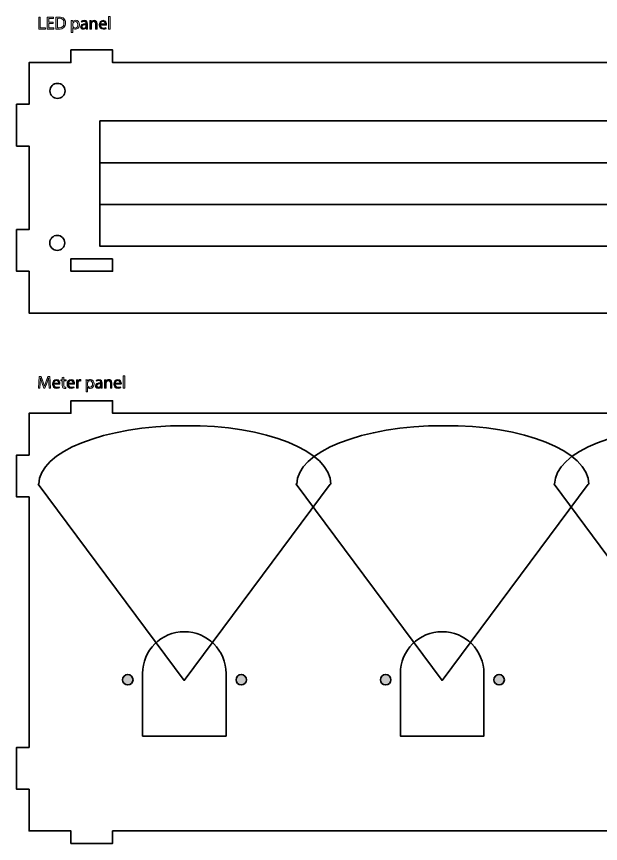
# Model space of a CAD drawing. Header units: inches. Extents: x 8 to 595, y -723 to -313.
# Drawn here: x 8.4 to 148.2, y -511.3 to -313.3 of the extents above; entities that cross this region are included whole.
import ezdxf

# ---------------------------------------------------------------- set-up
doc = ezdxf.new("R2010")
doc.units = ezdxf.units.IN
doc.header["$MEASUREMENT"] = 0
doc.layers.add('Layer 1', color=7, linetype='Continuous')

# ---------------------------------------------------------------- blocks, each defined once
blk = doc.blocks.new('block 3')
at = {"layer": 'Layer 1', "true_color": 0x000000}
h = blk.add_hatch(color=178, dxfattribs=at)
h.dxf.hatch_style = 2
edge = h.paths.add_edge_path()
edge.add_spline(control_points=[(36.29, -472.12), (36.29, -472.81), (35.73, -473.37), (35.04, -473.37), (34.35, -473.37), (33.79, -472.81), (33.79, -472.12), (33.79, -471.43), (34.35, -470.87), (35.04, -470.87), (35.73, -470.87), (36.29, -471.43), (36.29, -472.12)], knot_values=[0, 0, 0, 0, 1, 1, 1, 2, 2, 2, 3, 3, 3, 4, 4, 4, 4], degree=3, periodic=1)
h = blk.add_hatch(color=178, dxfattribs=at)
h.dxf.hatch_style = 2
edge = h.paths.add_edge_path()
edge.add_spline(control_points=[(63.46, -472.12), (63.46, -472.81), (62.9, -473.37), (62.21, -473.37), (61.52, -473.37), (60.96, -472.81), (60.96, -472.12), (60.96, -471.43), (61.52, -470.87), (62.21, -470.87), (62.9, -470.87), (63.46, -471.43), (63.46, -472.12)], knot_values=[0, 0, 0, 0, 1, 1, 1, 2, 2, 2, 3, 3, 3, 4, 4, 4, 4], degree=3, periodic=1)
at = {"layer": 'Layer 1', "color": 179, "lineweight": 35, "true_color": 0x231f20}
for points, knots in [([(48.57, -460.62), (43.04, -460.62), (38.57, -465.1), (38.57, -470.62), (38.57, -470.62), (38.57, -470.62), (38.57, -470.62), (38.57, -470.62), (38.57, -485.62), (38.57, -485.62), (38.57, -485.62), (58.57, -485.62), (58.57, -485.62), (58.57, -485.62), (58.57, -470.62), (58.57, -470.62), (58.57, -465.1), (54.09, -460.62), (48.57, -460.62)], [0, 0, 0, 0, 1, 1, 1, 2, 2, 2, 3, 3, 3, 4, 4, 4, 5, 5, 5, 6, 6, 6, 6]), ([(36.29, -472.12), (36.29, -472.81), (35.73, -473.37), (35.04, -473.37), (34.35, -473.37), (33.79, -472.81), (33.79, -472.12), (33.79, -471.43), (34.35, -470.87), (35.04, -470.87), (35.73, -470.87), (36.29, -471.43), (36.29, -472.12)], [0, 0, 0, 0, 1, 1, 1, 2, 2, 2, 3, 3, 3, 4, 4, 4, 4]), ([(63.46, -472.12), (63.46, -472.81), (62.9, -473.37), (62.21, -473.37), (61.52, -473.37), (60.96, -472.81), (60.96, -472.12), (60.96, -471.43), (61.52, -470.87), (62.21, -470.87), (62.9, -470.87), (63.46, -471.43), (63.46, -472.12)], [0, 0, 0, 0, 1, 1, 1, 2, 2, 2, 3, 3, 3, 4, 4, 4, 4])]:
    blk.add_open_spline(points, degree=3, knots=knots, dxfattribs=at)
blk = doc.blocks.new('block 2')
at = {"layer": 'Layer 1', "color": 230, "lineweight": 35, "true_color": 0xec008b}
blk.add_open_spline([(83.68, -425.29), (83.61, -417.38), (68.01, -411.12), (48.81, -411.29), (48.81, -411.29), (48.87, -411.29), (48.87, -411.29), (29.45, -411.29), (13.74, -417.55), (13.74, -425.29), (13.74, -425.29), (13.62, -425.29), (13.62, -425.29), (13.62, -425.29), (48.56, -472.29), (48.56, -472.29), (48.56, -472.29), (83.49, -425.29), (83.49, -425.29)], degree=3, knots=[0, 0, 0, 0, 1, 1, 1, 2, 2, 2, 3, 3, 3, 4, 4, 4, 5, 5, 5, 6, 6, 6, 6], dxfattribs=at)
at = {"layer": 'Layer 1'}
blk.add_blockref('block 3', (0, 0), dxfattribs=at)
blk = doc.blocks.new('block 5')
at = {"layer": 'Layer 1', "true_color": 0x000000}
h = blk.add_hatch(color=178, dxfattribs=at)
h.dxf.hatch_style = 2
edge = h.paths.add_edge_path()
edge.add_spline(control_points=[(98.03, -472.12), (98.03, -472.81), (97.47, -473.37), (96.78, -473.37), (96.09, -473.37), (95.53, -472.81), (95.53, -472.12), (95.53, -471.43), (96.09, -470.87), (96.78, -470.87), (97.47, -470.87), (98.03, -471.43), (98.03, -472.12)], knot_values=[0, 0, 0, 0, 1, 1, 1, 2, 2, 2, 3, 3, 3, 4, 4, 4, 4], degree=3, periodic=1)
h = blk.add_hatch(color=178, dxfattribs=at)
h.dxf.hatch_style = 2
edge = h.paths.add_edge_path()
edge.add_spline(control_points=[(125.19, -472.12), (125.19, -472.81), (124.63, -473.37), (123.94, -473.37), (123.25, -473.37), (122.69, -472.81), (122.69, -472.12), (122.69, -471.43), (123.25, -470.87), (123.94, -470.87), (124.63, -470.87), (125.19, -471.43), (125.19, -472.12)], knot_values=[0, 0, 0, 0, 1, 1, 1, 2, 2, 2, 3, 3, 3, 4, 4, 4, 4], degree=3, periodic=1)
at = {"layer": 'Layer 1', "color": 179, "lineweight": 35, "true_color": 0x231f20}
for points, knots in [([(110.3, -460.62), (104.78, -460.62), (100.3, -465.1), (100.3, -470.62), (100.3, -470.62), (100.3, -470.62), (100.3, -470.62), (100.3, -470.62), (100.3, -485.62), (100.3, -485.62), (100.3, -485.62), (120.3, -485.62), (120.3, -485.62), (120.3, -485.62), (120.3, -470.62), (120.3, -470.62), (120.3, -465.1), (115.83, -460.62), (110.3, -460.62)], [0, 0, 0, 0, 1, 1, 1, 2, 2, 2, 3, 3, 3, 4, 4, 4, 5, 5, 5, 6, 6, 6, 6]), ([(98.03, -472.12), (98.03, -472.81), (97.47, -473.37), (96.78, -473.37), (96.09, -473.37), (95.53, -472.81), (95.53, -472.12), (95.53, -471.43), (96.09, -470.87), (96.78, -470.87), (97.47, -470.87), (98.03, -471.43), (98.03, -472.12)], [0, 0, 0, 0, 1, 1, 1, 2, 2, 2, 3, 3, 3, 4, 4, 4, 4]), ([(125.19, -472.12), (125.19, -472.81), (124.63, -473.37), (123.94, -473.37), (123.25, -473.37), (122.69, -472.81), (122.69, -472.12), (122.69, -471.43), (123.25, -470.87), (123.94, -470.87), (124.63, -470.87), (125.19, -471.43), (125.19, -472.12)], [0, 0, 0, 0, 1, 1, 1, 2, 2, 2, 3, 3, 3, 4, 4, 4, 4])]:
    blk.add_open_spline(points, degree=3, knots=knots, dxfattribs=at)
blk = doc.blocks.new('block 4')
at = {"layer": 'Layer 1', "color": 230, "lineweight": 35, "true_color": 0xec008b}
blk.add_open_spline([(145.42, -425.29), (145.35, -417.38), (129.75, -411.12), (110.54, -411.29), (110.54, -411.29), (110.6, -411.29), (110.6, -411.29), (91.19, -411.29), (75.48, -417.55), (75.48, -425.29), (75.48, -425.29), (75.35, -425.29), (75.35, -425.29), (75.35, -425.29), (110.29, -472.29), (110.29, -472.29), (110.29, -472.29), (145.23, -425.29), (145.23, -425.29)], degree=3, knots=[0, 0, 0, 0, 1, 1, 1, 2, 2, 2, 3, 3, 3, 4, 4, 4, 5, 5, 5, 6, 6, 6, 6], dxfattribs=at)
at = {"layer": 'Layer 1'}
blk.add_blockref('block 5', (0, 0), dxfattribs=at)
blk = doc.blocks.new('block 7')
at = {"layer": 'Layer 1', "true_color": 0x000000}
h = blk.add_hatch(color=178, dxfattribs=at)
h.dxf.hatch_style = 2
edge = h.paths.add_edge_path()
edge.add_spline(control_points=[(159.76, -472.12), (159.76, -472.81), (159.2, -473.37), (158.51, -473.37), (157.82, -473.37), (157.26, -472.81), (157.26, -472.12), (157.26, -471.43), (157.82, -470.87), (158.51, -470.87), (159.2, -470.87), (159.76, -471.43), (159.76, -472.12)], knot_values=[0, 0, 0, 0, 1, 1, 1, 2, 2, 2, 3, 3, 3, 4, 4, 4, 4], degree=3, periodic=1)
h = blk.add_hatch(color=178, dxfattribs=at)
h.dxf.hatch_style = 2
edge = h.paths.add_edge_path()
edge.add_spline(control_points=[(186.93, -472.12), (186.93, -472.81), (186.37, -473.37), (185.68, -473.37), (184.99, -473.37), (184.43, -472.81), (184.43, -472.12), (184.43, -471.43), (184.99, -470.87), (185.68, -470.87), (186.37, -470.87), (186.93, -471.43), (186.93, -472.12)], knot_values=[0, 0, 0, 0, 1, 1, 1, 2, 2, 2, 3, 3, 3, 4, 4, 4, 4], degree=3, periodic=1)
at = {"layer": 'Layer 1', "color": 179, "lineweight": 35, "true_color": 0x231f20}
for points, knots in [([(172.04, -460.62), (166.52, -460.62), (162.04, -465.1), (162.04, -470.62), (162.04, -470.62), (162.04, -470.62), (162.04, -470.62), (162.04, -470.62), (162.04, -485.62), (162.04, -485.62), (162.04, -485.62), (182.04, -485.62), (182.04, -485.62), (182.04, -485.62), (182.04, -470.62), (182.04, -470.62), (182.04, -465.1), (177.56, -460.62), (172.04, -460.62)], [0, 0, 0, 0, 1, 1, 1, 2, 2, 2, 3, 3, 3, 4, 4, 4, 5, 5, 5, 6, 6, 6, 6]), ([(159.76, -472.12), (159.76, -472.81), (159.2, -473.37), (158.51, -473.37), (157.82, -473.37), (157.26, -472.81), (157.26, -472.12), (157.26, -471.43), (157.82, -470.87), (158.51, -470.87), (159.2, -470.87), (159.76, -471.43), (159.76, -472.12)], [0, 0, 0, 0, 1, 1, 1, 2, 2, 2, 3, 3, 3, 4, 4, 4, 4]), ([(186.93, -472.12), (186.93, -472.81), (186.37, -473.37), (185.68, -473.37), (184.99, -473.37), (184.43, -472.81), (184.43, -472.12), (184.43, -471.43), (184.99, -470.87), (185.68, -470.87), (186.37, -470.87), (186.93, -471.43), (186.93, -472.12)], [0, 0, 0, 0, 1, 1, 1, 2, 2, 2, 3, 3, 3, 4, 4, 4, 4])]:
    blk.add_open_spline(points, degree=3, knots=knots, dxfattribs=at)
blk = doc.blocks.new('block 6')
at = {"layer": 'Layer 1', "color": 230, "lineweight": 35, "true_color": 0xec008b}
blk.add_open_spline([(207.15, -425.29), (207.08, -417.38), (191.49, -411.12), (172.28, -411.29), (172.28, -411.29), (172.34, -411.29), (172.34, -411.29), (152.93, -411.29), (137.22, -417.55), (137.22, -425.29), (137.22, -425.29), (137.09, -425.29), (137.09, -425.29), (137.09, -425.29), (172.03, -472.29), (172.03, -472.29), (172.03, -472.29), (206.97, -425.29), (206.97, -425.29)], degree=3, knots=[0, 0, 0, 0, 1, 1, 1, 2, 2, 2, 3, 3, 3, 4, 4, 4, 5, 5, 5, 6, 6, 6, 6], dxfattribs=at)
at = {"layer": 'Layer 1'}
blk.add_blockref('block 7', (0, 0), dxfattribs=at)
blk = doc.blocks.new('block 8')
at = {"layer": 'Layer 1', "true_color": 0xec008b}
h = blk.add_hatch(color=230, dxfattribs=at)
h.dxf.hatch_style = 2
h.paths.add_polyline_path([(13.73, -313.48), (14.1, -313.48), (14.1, -316.02), (15.32, -316.02), (15.32, -316.33), (13.73, -316.33)])
h = blk.add_hatch(color=230, dxfattribs=at)
h.dxf.hatch_style = 2
h.paths.add_polyline_path([(17.2, -314.99), (16.1, -314.99), (16.1, -316.02), (17.33, -316.02), (17.33, -316.33), (15.73, -316.33), (15.73, -313.48), (17.27, -313.48), (17.27, -313.78), (16.1, -313.78), (16.1, -314.69), (17.2, -314.69)])
h = blk.add_hatch(color=230, dxfattribs=at)
h.dxf.hatch_style = 2
edge = h.paths.add_edge_path()
edge.add_spline(control_points=[(17.81, -313.51), (18.04, -313.48), (18.3, -313.45), (18.59, -313.45), (19.12, -313.45), (19.5, -313.58), (19.75, -313.81), (20, -314.04), (20.15, -314.37), (20.15, -314.83), (20.15, -315.3), (20.01, -315.68), (19.74, -315.94), (19.47, -316.21), (19.03, -316.35), (18.48, -316.35), (18.22, -316.35), (18, -316.34), (17.81, -316.32), (17.81, -316.32), (17.81, -313.51), (17.81, -313.51)], knot_values=[0, 0, 0, 0, 1, 1, 1, 2, 2, 2, 3, 3, 3, 4, 4, 4, 5, 5, 5, 6, 6, 6, 7, 7, 7, 7], degree=3, periodic=1)
edge = h.paths.add_edge_path()
edge.add_spline(control_points=[(18.18, -316.04), (18.27, -316.05), (18.41, -316.06), (18.55, -316.06), (19.34, -316.06), (19.77, -315.62), (19.77, -314.85), (19.77, -314.17), (19.39, -313.75), (18.61, -313.75), (18.42, -313.75), (18.28, -313.76), (18.18, -313.78), (18.18, -313.78), (18.18, -316.04), (18.18, -316.04)], knot_values=[0, 0, 0, 0, 1, 1, 1, 2, 2, 2, 3, 3, 3, 4, 4, 4, 5, 5, 5, 5], degree=3, periodic=1)
h = blk.add_hatch(color=230, dxfattribs=at)
h.dxf.hatch_style = 2
edge = h.paths.add_edge_path()
edge.add_spline(control_points=[(21.51, -314.95), (21.51, -314.69), (21.51, -314.47), (21.5, -314.28), (21.5, -314.28), (21.83, -314.28), (21.83, -314.28), (21.83, -314.28), (21.85, -314.63), (21.85, -314.63), (21.85, -314.63), (21.86, -314.63), (21.86, -314.63), (22.01, -314.38), (22.25, -314.23), (22.59, -314.23), (23.08, -314.23), (23.45, -314.65), (23.45, -315.27), (23.45, -316.01), (23, -316.37), (22.52, -316.37), (22.25, -316.37), (22.01, -316.26), (21.89, -316.05), (21.89, -316.05), (21.88, -316.05), (21.88, -316.05), (21.88, -316.05), (21.88, -317.17), (21.88, -317.17), (21.88, -317.17), (21.51, -317.17), (21.51, -317.17), (21.51, -317.17), (21.51, -314.95), (21.51, -314.95)], knot_values=[0, 0, 0, 0, 1, 1, 1, 2, 2, 2, 3, 3, 3, 4, 4, 4, 5, 5, 5, 6, 6, 6, 7, 7, 7, 8, 8, 8, 9, 9, 9, 10, 10, 10, 11, 11, 11, 12, 12, 12, 12], degree=3, periodic=1)
edge = h.paths.add_edge_path()
edge.add_spline(control_points=[(21.88, -315.49), (21.88, -315.55), (21.89, -315.6), (21.9, -315.65), (21.97, -315.9), (22.19, -316.08), (22.46, -316.08), (22.85, -316.08), (23.08, -315.76), (23.08, -315.29), (23.08, -314.88), (22.86, -314.53), (22.47, -314.53), (22.22, -314.53), (21.98, -314.71), (21.91, -314.99), (21.9, -315.04), (21.88, -315.09), (21.88, -315.14), (21.88, -315.14), (21.88, -315.49), (21.88, -315.49)], knot_values=[0, 0, 0, 0, 1, 1, 1, 2, 2, 2, 3, 3, 3, 4, 4, 4, 5, 5, 5, 6, 6, 6, 7, 7, 7, 7], degree=3, periodic=1)
h = blk.add_hatch(color=230, dxfattribs=at)
h.dxf.hatch_style = 2
edge = h.paths.add_edge_path()
edge.add_spline(control_points=[(25.06, -316.33), (25.06, -316.33), (25.03, -316.07), (25.03, -316.07), (25.03, -316.07), (25.02, -316.07), (25.02, -316.07), (24.9, -316.23), (24.68, -316.37), (24.39, -316.37), (23.97, -316.37), (23.76, -316.08), (23.76, -315.79), (23.76, -315.29), (24.2, -315.02), (24.99, -315.02), (24.99, -315.02), (24.99, -314.98), (24.99, -314.98), (24.99, -314.81), (24.95, -314.51), (24.53, -314.51), (24.34, -314.51), (24.14, -314.57), (24, -314.66), (24, -314.66), (23.91, -314.42), (23.91, -314.42), (24.08, -314.31), (24.33, -314.23), (24.58, -314.23), (25.21, -314.23), (25.36, -314.66), (25.36, -315.07), (25.36, -315.07), (25.36, -315.84), (25.36, -315.84), (25.36, -316.01), (25.37, -316.19), (25.4, -316.33), (25.4, -316.33), (25.06, -316.33), (25.06, -316.33)], knot_values=[0, 0, 0, 0, 1, 1, 1, 2, 2, 2, 3, 3, 3, 4, 4, 4, 5, 5, 5, 6, 6, 6, 7, 7, 7, 8, 8, 8, 9, 9, 9, 10, 10, 10, 11, 11, 11, 12, 12, 12, 13, 13, 13, 14, 14, 14, 14], degree=3, periodic=1)
edge = h.paths.add_edge_path()
edge.add_spline(control_points=[(25, -315.28), (24.6, -315.27), (24.13, -315.35), (24.13, -315.74), (24.13, -315.98), (24.3, -316.1), (24.49, -316.1), (24.75, -316.1), (24.92, -315.93), (24.98, -315.76), (24.99, -315.72), (25, -315.68), (25, -315.64), (25, -315.64), (25, -315.28), (25, -315.28)], knot_values=[0, 0, 0, 0, 1, 1, 1, 2, 2, 2, 3, 3, 3, 4, 4, 4, 5, 5, 5, 5], degree=3, periodic=1)
h = blk.add_hatch(color=230, dxfattribs=at)
h.dxf.hatch_style = 2
edge = h.paths.add_edge_path()
edge.add_spline(control_points=[(25.96, -314.83), (25.96, -314.62), (25.96, -314.45), (25.95, -314.28), (25.95, -314.28), (26.28, -314.28), (26.28, -314.28), (26.28, -314.28), (26.3, -314.62), (26.3, -314.62), (26.3, -314.62), (26.31, -314.62), (26.31, -314.62), (26.41, -314.42), (26.65, -314.23), (26.98, -314.23), (27.27, -314.23), (27.71, -314.4), (27.71, -315.1), (27.71, -315.1), (27.71, -316.33), (27.71, -316.33), (27.71, -316.33), (27.33, -316.33), (27.33, -316.33), (27.33, -316.33), (27.33, -315.15), (27.33, -315.15), (27.33, -314.82), (27.21, -314.54), (26.86, -314.54), (26.62, -314.54), (26.43, -314.72), (26.36, -314.92), (26.34, -314.97), (26.34, -315.03), (26.34, -315.1), (26.34, -315.1), (26.34, -316.33), (26.34, -316.33), (26.34, -316.33), (25.96, -316.33), (25.96, -316.33), (25.96, -316.33), (25.96, -314.83), (25.96, -314.83)], knot_values=[0, 0, 0, 0, 1, 1, 1, 2, 2, 2, 3, 3, 3, 4, 4, 4, 5, 5, 5, 6, 6, 6, 7, 7, 7, 8, 8, 8, 9, 9, 9, 10, 10, 10, 11, 11, 11, 12, 12, 12, 13, 13, 13, 14, 14, 14, 15, 15, 15, 15], degree=3, periodic=1)
h = blk.add_hatch(color=230, dxfattribs=at)
h.dxf.hatch_style = 2
edge = h.paths.add_edge_path()
edge.add_spline(control_points=[(28.52, -315.37), (28.53, -315.88), (28.85, -316.08), (29.22, -316.08), (29.49, -316.08), (29.65, -316.04), (29.79, -315.98), (29.79, -315.98), (29.85, -316.24), (29.85, -316.24), (29.72, -316.3), (29.5, -316.37), (29.17, -316.37), (28.54, -316.37), (28.17, -315.96), (28.17, -315.34), (28.17, -314.72), (28.53, -314.23), (29.13, -314.23), (29.79, -314.23), (29.97, -314.82), (29.97, -315.2), (29.97, -315.27), (29.96, -315.33), (29.96, -315.37), (29.96, -315.37), (28.52, -315.37), (28.52, -315.37)], knot_values=[0, 0, 0, 0, 1, 1, 1, 2, 2, 2, 3, 3, 3, 4, 4, 4, 5, 5, 5, 6, 6, 6, 7, 7, 7, 8, 8, 8, 9, 9, 9, 9], degree=3, periodic=1)
edge = h.paths.add_edge_path()
edge.add_spline(control_points=[(29.61, -315.1), (29.62, -314.87), (29.51, -314.5), (29.1, -314.5), (28.72, -314.5), (28.55, -314.85), (28.52, -315.1), (28.52, -315.1), (29.61, -315.1), (29.61, -315.1)], knot_values=[0, 0, 0, 0, 1, 1, 1, 2, 2, 2, 3, 3, 3, 3], degree=3, periodic=1)
h = blk.add_hatch(color=230, dxfattribs=at)
h.dxf.hatch_style = 2
h.paths.add_polyline_path([(30.43, -313.32), (30.81, -313.32), (30.81, -316.33), (30.43, -316.33)])
at = {"layer": 'Layer 1', "lineweight": 0}
for points in [[(13.73, -313.48), (14.1, -313.48), (14.1, -316.02), (15.32, -316.02), (15.32, -316.33), (13.73, -316.33), (13.73, -313.48)], [(17.2, -314.99), (16.1, -314.99), (16.1, -316.02), (17.33, -316.02), (17.33, -316.33), (15.73, -316.33), (15.73, -313.48), (17.27, -313.48), (17.27, -313.78), (16.1, -313.78), (16.1, -314.69), (17.2, -314.69), (17.2, -314.99)], [(30.43, -313.32), (30.81, -313.32), (30.81, -316.33), (30.43, -316.33), (30.43, -313.32)]]:
    blk.add_lwpolyline(points, dxfattribs=at)
for points, knots in [([(17.81, -313.51), (18.04, -313.48), (18.3, -313.45), (18.59, -313.45), (19.12, -313.45), (19.5, -313.58), (19.75, -313.81), (20, -314.04), (20.15, -314.37), (20.15, -314.83), (20.15, -315.3), (20.01, -315.68), (19.74, -315.94), (19.47, -316.21), (19.03, -316.35), (18.48, -316.35), (18.22, -316.35), (18, -316.34), (17.81, -316.32), (17.81, -316.32), (17.81, -313.51), (17.81, -313.51)], [0, 0, 0, 0, 1, 1, 1, 2, 2, 2, 3, 3, 3, 4, 4, 4, 5, 5, 5, 6, 6, 6, 7, 7, 7, 7]), ([(18.18, -316.04), (18.27, -316.05), (18.41, -316.06), (18.55, -316.06), (19.34, -316.06), (19.77, -315.62), (19.77, -314.85), (19.77, -314.17), (19.39, -313.75), (18.61, -313.75), (18.42, -313.75), (18.28, -313.76), (18.18, -313.78), (18.18, -313.78), (18.18, -316.04), (18.18, -316.04)], [0, 0, 0, 0, 1, 1, 1, 2, 2, 2, 3, 3, 3, 4, 4, 4, 5, 5, 5, 5]), ([(21.51, -314.95), (21.51, -314.69), (21.51, -314.47), (21.5, -314.28), (21.5, -314.28), (21.83, -314.28), (21.83, -314.28), (21.83, -314.28), (21.85, -314.63), (21.85, -314.63), (21.85, -314.63), (21.86, -314.63), (21.86, -314.63), (22.01, -314.38), (22.25, -314.23), (22.59, -314.23), (23.08, -314.23), (23.45, -314.65), (23.45, -315.27), (23.45, -316.01), (23, -316.37), (22.52, -316.37), (22.25, -316.37), (22.01, -316.26), (21.89, -316.05), (21.89, -316.05), (21.88, -316.05), (21.88, -316.05), (21.88, -316.05), (21.88, -317.17), (21.88, -317.17), (21.88, -317.17), (21.51, -317.17), (21.51, -317.17), (21.51, -317.17), (21.51, -314.95), (21.51, -314.95)], [0, 0, 0, 0, 1, 1, 1, 2, 2, 2, 3, 3, 3, 4, 4, 4, 5, 5, 5, 6, 6, 6, 7, 7, 7, 8, 8, 8, 9, 9, 9, 10, 10, 10, 11, 11, 11, 12, 12, 12, 12]), ([(21.88, -315.49), (21.88, -315.55), (21.89, -315.6), (21.9, -315.65), (21.97, -315.9), (22.19, -316.08), (22.46, -316.08), (22.85, -316.08), (23.08, -315.76), (23.08, -315.29), (23.08, -314.88), (22.86, -314.53), (22.47, -314.53), (22.22, -314.53), (21.98, -314.71), (21.91, -314.99), (21.9, -315.04), (21.88, -315.09), (21.88, -315.14), (21.88, -315.14), (21.88, -315.49), (21.88, -315.49)], [0, 0, 0, 0, 1, 1, 1, 2, 2, 2, 3, 3, 3, 4, 4, 4, 5, 5, 5, 6, 6, 6, 7, 7, 7, 7]), ([(25.06, -316.33), (25.06, -316.33), (25.03, -316.07), (25.03, -316.07), (25.03, -316.07), (25.02, -316.07), (25.02, -316.07), (24.9, -316.23), (24.68, -316.37), (24.39, -316.37), (23.97, -316.37), (23.76, -316.08), (23.76, -315.79), (23.76, -315.29), (24.2, -315.02), (24.99, -315.02), (24.99, -315.02), (24.99, -314.98), (24.99, -314.98), (24.99, -314.81), (24.95, -314.51), (24.53, -314.51), (24.34, -314.51), (24.14, -314.57), (24, -314.66), (24, -314.66), (23.91, -314.42), (23.91, -314.42), (24.08, -314.31), (24.33, -314.23), (24.58, -314.23), (25.21, -314.23), (25.36, -314.66), (25.36, -315.07), (25.36, -315.07), (25.36, -315.84), (25.36, -315.84), (25.36, -316.01), (25.37, -316.19), (25.4, -316.33), (25.4, -316.33), (25.06, -316.33), (25.06, -316.33)], [0, 0, 0, 0, 1, 1, 1, 2, 2, 2, 3, 3, 3, 4, 4, 4, 5, 5, 5, 6, 6, 6, 7, 7, 7, 8, 8, 8, 9, 9, 9, 10, 10, 10, 11, 11, 11, 12, 12, 12, 13, 13, 13, 14, 14, 14, 14]), ([(25.96, -314.83), (25.96, -314.62), (25.96, -314.45), (25.95, -314.28), (25.95, -314.28), (26.28, -314.28), (26.28, -314.28), (26.28, -314.28), (26.3, -314.62), (26.3, -314.62), (26.3, -314.62), (26.31, -314.62), (26.31, -314.62), (26.41, -314.42), (26.65, -314.23), (26.98, -314.23), (27.27, -314.23), (27.71, -314.4), (27.71, -315.1), (27.71, -315.1), (27.71, -316.33), (27.71, -316.33), (27.71, -316.33), (27.33, -316.33), (27.33, -316.33), (27.33, -316.33), (27.33, -315.15), (27.33, -315.15), (27.33, -314.82), (27.21, -314.54), (26.86, -314.54), (26.62, -314.54), (26.43, -314.72), (26.36, -314.92), (26.34, -314.97), (26.34, -315.03), (26.34, -315.1), (26.34, -315.1), (26.34, -316.33), (26.34, -316.33), (26.34, -316.33), (25.96, -316.33), (25.96, -316.33), (25.96, -316.33), (25.96, -314.83), (25.96, -314.83)], [0, 0, 0, 0, 1, 1, 1, 2, 2, 2, 3, 3, 3, 4, 4, 4, 5, 5, 5, 6, 6, 6, 7, 7, 7, 8, 8, 8, 9, 9, 9, 10, 10, 10, 11, 11, 11, 12, 12, 12, 13, 13, 13, 14, 14, 14, 15, 15, 15, 15]), ([(28.52, -315.37), (28.53, -315.88), (28.85, -316.08), (29.22, -316.08), (29.49, -316.08), (29.65, -316.04), (29.79, -315.98), (29.79, -315.98), (29.85, -316.24), (29.85, -316.24), (29.72, -316.3), (29.5, -316.37), (29.17, -316.37), (28.54, -316.37), (28.17, -315.96), (28.17, -315.34), (28.17, -314.72), (28.53, -314.23), (29.13, -314.23), (29.79, -314.23), (29.97, -314.82), (29.97, -315.2), (29.97, -315.27), (29.96, -315.33), (29.96, -315.37), (29.96, -315.37), (28.52, -315.37), (28.52, -315.37)], [0, 0, 0, 0, 1, 1, 1, 2, 2, 2, 3, 3, 3, 4, 4, 4, 5, 5, 5, 6, 6, 6, 7, 7, 7, 8, 8, 8, 9, 9, 9, 9]), ([(29.61, -315.1), (29.62, -314.87), (29.51, -314.5), (29.1, -314.5), (28.72, -314.5), (28.55, -314.85), (28.52, -315.1), (28.52, -315.1), (29.61, -315.1), (29.61, -315.1)], [0, 0, 0, 0, 1, 1, 1, 2, 2, 2, 3, 3, 3, 3]), ([(25, -315.28), (24.6, -315.27), (24.13, -315.35), (24.13, -315.74), (24.13, -315.98), (24.3, -316.1), (24.49, -316.1), (24.75, -316.1), (24.92, -315.93), (24.98, -315.76), (24.99, -315.72), (25, -315.68), (25, -315.64), (25, -315.64), (25, -315.28), (25, -315.28)], [0, 0, 0, 0, 1, 1, 1, 2, 2, 2, 3, 3, 3, 4, 4, 4, 5, 5, 5, 5])]:
    blk.add_open_spline(points, degree=3, knots=knots, dxfattribs=at)
blk = doc.blocks.new('block 9')
at = {"layer": 'Layer 1', "true_color": 0xec008b}
h = blk.add_hatch(color=230, dxfattribs=at)
h.dxf.hatch_style = 2
edge = h.paths.add_edge_path()
edge.add_spline(control_points=[(16.13, -401.08), (16.11, -400.68), (16.09, -400.2), (16.09, -399.84), (16.09, -399.84), (16.08, -399.84), (16.08, -399.84), (15.98, -400.18), (15.86, -400.53), (15.72, -400.93), (15.72, -400.93), (15.21, -402.31), (15.21, -402.31), (15.21, -402.31), (14.94, -402.31), (14.94, -402.31), (14.94, -402.31), (14.47, -400.95), (14.47, -400.95), (14.34, -400.55), (14.22, -400.18), (14.14, -399.84), (14.14, -399.84), (14.14, -399.84), (14.14, -399.84), (14.13, -400.2), (14.11, -400.68), (14.08, -401.1), (14.08, -401.1), (14, -402.33), (14, -402.33), (14, -402.33), (13.65, -402.33), (13.65, -402.33), (13.65, -402.33), (13.85, -399.48), (13.85, -399.48), (13.85, -399.48), (14.32, -399.48), (14.32, -399.48), (14.32, -399.48), (14.81, -400.86), (14.81, -400.86), (14.93, -401.21), (15.02, -401.52), (15.1, -401.82), (15.1, -401.82), (15.11, -401.82), (15.11, -401.82), (15.18, -401.53), (15.28, -401.22), (15.41, -400.86), (15.41, -400.86), (15.92, -399.48), (15.92, -399.48), (15.92, -399.48), (16.39, -399.48), (16.39, -399.48), (16.39, -399.48), (16.56, -402.33), (16.56, -402.33), (16.56, -402.33), (16.21, -402.33), (16.21, -402.33), (16.21, -402.33), (16.13, -401.08), (16.13, -401.08)], knot_values=[0, 0, 0, 0, 1, 1, 1, 2, 2, 2, 3, 3, 3, 4, 4, 4, 5, 5, 5, 6, 6, 6, 7, 7, 7, 8, 8, 8, 9, 9, 9, 10, 10, 10, 11, 11, 11, 12, 12, 12, 13, 13, 13, 14, 14, 14, 15, 15, 15, 16, 16, 16, 17, 17, 17, 18, 18, 18, 19, 19, 19, 20, 20, 20, 21, 21, 21, 22, 22, 22, 22], degree=3, periodic=1)
h = blk.add_hatch(color=230, dxfattribs=at)
h.dxf.hatch_style = 2
edge = h.paths.add_edge_path()
edge.add_spline(control_points=[(19.72, -399.69), (19.72, -399.69), (19.72, -400.28), (19.72, -400.28), (19.72, -400.28), (20.25, -400.28), (20.25, -400.28), (20.25, -400.28), (20.25, -400.56), (20.25, -400.56), (20.25, -400.56), (19.72, -400.56), (19.72, -400.56), (19.72, -400.56), (19.72, -401.67), (19.72, -401.67), (19.72, -401.92), (19.79, -402.07), (19.99, -402.07), (20.09, -402.07), (20.16, -402.05), (20.21, -402.04), (20.21, -402.04), (20.23, -402.32), (20.23, -402.32), (20.16, -402.35), (20.04, -402.37), (19.9, -402.37), (19.72, -402.37), (19.58, -402.31), (19.5, -402.21), (19.39, -402.1), (19.35, -401.92), (19.35, -401.68), (19.35, -401.68), (19.35, -400.56), (19.35, -400.56), (19.35, -400.56), (19.03, -400.56), (19.03, -400.56), (19.03, -400.56), (19.03, -400.28), (19.03, -400.28), (19.03, -400.28), (19.35, -400.28), (19.35, -400.28), (19.35, -400.28), (19.35, -399.79), (19.35, -399.79), (19.35, -399.79), (19.72, -399.69), (19.72, -399.69)], knot_values=[0, 0, 0, 0, 1, 1, 1, 2, 2, 2, 3, 3, 3, 4, 4, 4, 5, 5, 5, 6, 6, 6, 7, 7, 7, 8, 8, 8, 9, 9, 9, 10, 10, 10, 11, 11, 11, 12, 12, 12, 13, 13, 13, 14, 14, 14, 15, 15, 15, 16, 16, 16, 17, 17, 17, 17], degree=3, periodic=1)
h = blk.add_hatch(color=230, dxfattribs=at)
h.dxf.hatch_style = 2
h.paths.add_polyline_path([(33.96, -399.32), (34.34, -399.32), (34.34, -402.33), (33.96, -402.33)])
h = blk.add_hatch(color=230, dxfattribs=at)
h.dxf.hatch_style = 2
edge = h.paths.add_edge_path()
edge.add_spline(control_points=[(17.35, -401.37), (17.36, -401.88), (17.68, -402.08), (18.06, -402.08), (18.32, -402.08), (18.48, -402.04), (18.62, -401.98), (18.62, -401.98), (18.69, -402.24), (18.69, -402.24), (18.55, -402.3), (18.33, -402.37), (18, -402.37), (17.37, -402.37), (17, -401.96), (17, -401.34), (17, -400.72), (17.36, -400.23), (17.96, -400.23), (18.63, -400.23), (18.8, -400.82), (18.8, -401.2), (18.8, -401.27), (18.8, -401.33), (18.79, -401.37), (18.79, -401.37), (17.35, -401.37), (17.35, -401.37)], knot_values=[0, 0, 0, 0, 1, 1, 1, 2, 2, 2, 3, 3, 3, 4, 4, 4, 5, 5, 5, 6, 6, 6, 7, 7, 7, 8, 8, 8, 9, 9, 9, 9], degree=3, periodic=1)
edge = h.paths.add_edge_path()
edge.add_spline(control_points=[(18.45, -401.1), (18.45, -400.87), (18.35, -400.5), (17.93, -400.5), (17.55, -400.5), (17.39, -400.85), (17.36, -401.1), (17.36, -401.1), (18.45, -401.1), (18.45, -401.1)], knot_values=[0, 0, 0, 0, 1, 1, 1, 2, 2, 2, 3, 3, 3, 3], degree=3, periodic=1)
h = blk.add_hatch(color=230, dxfattribs=at)
h.dxf.hatch_style = 2
edge = h.paths.add_edge_path()
edge.add_spline(control_points=[(20.85, -401.37), (20.86, -401.88), (21.18, -402.08), (21.55, -402.08), (21.82, -402.08), (21.98, -402.04), (22.12, -401.98), (22.12, -401.98), (22.18, -402.24), (22.18, -402.24), (22.05, -402.3), (21.83, -402.37), (21.5, -402.37), (20.87, -402.37), (20.49, -401.96), (20.49, -401.34), (20.49, -400.72), (20.86, -400.23), (21.46, -400.23), (22.12, -400.23), (22.3, -400.82), (22.3, -401.2), (22.3, -401.27), (22.29, -401.33), (22.29, -401.37), (22.29, -401.37), (20.85, -401.37), (20.85, -401.37)], knot_values=[0, 0, 0, 0, 1, 1, 1, 2, 2, 2, 3, 3, 3, 4, 4, 4, 5, 5, 5, 6, 6, 6, 7, 7, 7, 8, 8, 8, 9, 9, 9, 9], degree=3, periodic=1)
edge = h.paths.add_edge_path()
edge.add_spline(control_points=[(21.94, -401.1), (21.95, -400.87), (21.84, -400.5), (21.43, -400.5), (21.05, -400.5), (20.88, -400.85), (20.85, -401.1), (20.85, -401.1), (21.94, -401.1), (21.94, -401.1)], knot_values=[0, 0, 0, 0, 1, 1, 1, 2, 2, 2, 3, 3, 3, 3], degree=3, periodic=1)
h = blk.add_hatch(color=230, dxfattribs=at)
h.dxf.hatch_style = 2
edge = h.paths.add_edge_path()
edge.add_spline(control_points=[(22.76, -400.92), (22.76, -400.68), (22.76, -400.47), (22.75, -400.28), (22.75, -400.28), (23.07, -400.28), (23.07, -400.28), (23.07, -400.28), (23.09, -400.68), (23.09, -400.68), (23.09, -400.68), (23.1, -400.68), (23.1, -400.68), (23.2, -400.41), (23.42, -400.23), (23.67, -400.23), (23.71, -400.23), (23.74, -400.24), (23.77, -400.25), (23.77, -400.25), (23.77, -400.6), (23.77, -400.6), (23.74, -400.59), (23.7, -400.58), (23.65, -400.58), (23.39, -400.58), (23.2, -400.78), (23.15, -401.06), (23.14, -401.11), (23.13, -401.17), (23.13, -401.24), (23.13, -401.24), (23.13, -402.33), (23.13, -402.33), (23.13, -402.33), (22.76, -402.33), (22.76, -402.33), (22.76, -402.33), (22.76, -400.92), (22.76, -400.92)], knot_values=[0, 0, 0, 0, 1, 1, 1, 2, 2, 2, 3, 3, 3, 4, 4, 4, 5, 5, 5, 6, 6, 6, 7, 7, 7, 8, 8, 8, 9, 9, 9, 10, 10, 10, 11, 11, 11, 12, 12, 12, 13, 13, 13, 13], degree=3, periodic=1)
h = blk.add_hatch(color=230, dxfattribs=at)
h.dxf.hatch_style = 2
edge = h.paths.add_edge_path()
edge.add_spline(control_points=[(25.05, -400.95), (25.05, -400.69), (25.04, -400.47), (25.03, -400.28), (25.03, -400.28), (25.36, -400.28), (25.36, -400.28), (25.36, -400.28), (25.38, -400.63), (25.38, -400.63), (25.38, -400.63), (25.39, -400.63), (25.39, -400.63), (25.54, -400.38), (25.78, -400.23), (26.12, -400.23), (26.61, -400.23), (26.98, -400.65), (26.98, -401.27), (26.98, -402.01), (26.53, -402.37), (26.05, -402.37), (25.78, -402.37), (25.54, -402.26), (25.42, -402.05), (25.42, -402.05), (25.41, -402.05), (25.41, -402.05), (25.41, -402.05), (25.41, -403.17), (25.41, -403.17), (25.41, -403.17), (25.05, -403.17), (25.05, -403.17), (25.05, -403.17), (25.05, -400.95), (25.05, -400.95)], knot_values=[0, 0, 0, 0, 1, 1, 1, 2, 2, 2, 3, 3, 3, 4, 4, 4, 5, 5, 5, 6, 6, 6, 7, 7, 7, 8, 8, 8, 9, 9, 9, 10, 10, 10, 11, 11, 11, 12, 12, 12, 12], degree=3, periodic=1)
edge = h.paths.add_edge_path()
edge.add_spline(control_points=[(25.41, -401.49), (25.41, -401.55), (25.42, -401.6), (25.43, -401.65), (25.5, -401.9), (25.72, -402.08), (25.99, -402.08), (26.38, -402.08), (26.61, -401.76), (26.61, -401.29), (26.61, -400.88), (26.4, -400.53), (26, -400.53), (25.75, -400.53), (25.51, -400.71), (25.44, -400.99), (25.43, -401.04), (25.41, -401.09), (25.41, -401.14), (25.41, -401.14), (25.41, -401.49), (25.41, -401.49)], knot_values=[0, 0, 0, 0, 1, 1, 1, 2, 2, 2, 3, 3, 3, 4, 4, 4, 5, 5, 5, 6, 6, 6, 7, 7, 7, 7], degree=3, periodic=1)
h = blk.add_hatch(color=230, dxfattribs=at)
h.dxf.hatch_style = 2
edge = h.paths.add_edge_path()
edge.add_spline(control_points=[(28.59, -402.33), (28.59, -402.33), (28.56, -402.07), (28.56, -402.07), (28.56, -402.07), (28.55, -402.07), (28.55, -402.07), (28.43, -402.23), (28.21, -402.37), (27.92, -402.37), (27.5, -402.37), (27.29, -402.08), (27.29, -401.79), (27.29, -401.29), (27.73, -401.02), (28.52, -401.02), (28.52, -401.02), (28.52, -400.98), (28.52, -400.98), (28.52, -400.81), (28.48, -400.51), (28.06, -400.51), (27.87, -400.51), (27.67, -400.57), (27.53, -400.66), (27.53, -400.66), (27.44, -400.42), (27.44, -400.42), (27.61, -400.31), (27.86, -400.23), (28.11, -400.23), (28.74, -400.23), (28.89, -400.66), (28.89, -401.07), (28.89, -401.07), (28.89, -401.84), (28.89, -401.84), (28.89, -402.01), (28.9, -402.19), (28.93, -402.33), (28.93, -402.33), (28.59, -402.33), (28.59, -402.33)], knot_values=[0, 0, 0, 0, 1, 1, 1, 2, 2, 2, 3, 3, 3, 4, 4, 4, 5, 5, 5, 6, 6, 6, 7, 7, 7, 8, 8, 8, 9, 9, 9, 10, 10, 10, 11, 11, 11, 12, 12, 12, 13, 13, 13, 14, 14, 14, 14], degree=3, periodic=1)
edge = h.paths.add_edge_path()
edge.add_spline(control_points=[(28.53, -401.28), (28.13, -401.27), (27.67, -401.35), (27.67, -401.74), (27.67, -401.98), (27.83, -402.1), (28.02, -402.1), (28.28, -402.1), (28.45, -401.93), (28.51, -401.76), (28.52, -401.72), (28.53, -401.68), (28.53, -401.64), (28.53, -401.64), (28.53, -401.28), (28.53, -401.28)], knot_values=[0, 0, 0, 0, 1, 1, 1, 2, 2, 2, 3, 3, 3, 4, 4, 4, 5, 5, 5, 5], degree=3, periodic=1)
h = blk.add_hatch(color=230, dxfattribs=at)
h.dxf.hatch_style = 2
edge = h.paths.add_edge_path()
edge.add_spline(control_points=[(29.49, -400.83), (29.49, -400.62), (29.49, -400.45), (29.48, -400.28), (29.48, -400.28), (29.81, -400.28), (29.81, -400.28), (29.81, -400.28), (29.83, -400.62), (29.83, -400.62), (29.83, -400.62), (29.84, -400.62), (29.84, -400.62), (29.94, -400.42), (30.18, -400.23), (30.51, -400.23), (30.8, -400.23), (31.24, -400.4), (31.24, -401.1), (31.24, -401.1), (31.24, -402.33), (31.24, -402.33), (31.24, -402.33), (30.87, -402.33), (30.87, -402.33), (30.87, -402.33), (30.87, -401.15), (30.87, -401.15), (30.87, -400.82), (30.74, -400.54), (30.39, -400.54), (30.15, -400.54), (29.96, -400.72), (29.89, -400.92), (29.88, -400.97), (29.87, -401.03), (29.87, -401.1), (29.87, -401.1), (29.87, -402.33), (29.87, -402.33), (29.87, -402.33), (29.49, -402.33), (29.49, -402.33), (29.49, -402.33), (29.49, -400.83), (29.49, -400.83)], knot_values=[0, 0, 0, 0, 1, 1, 1, 2, 2, 2, 3, 3, 3, 4, 4, 4, 5, 5, 5, 6, 6, 6, 7, 7, 7, 8, 8, 8, 9, 9, 9, 10, 10, 10, 11, 11, 11, 12, 12, 12, 13, 13, 13, 14, 14, 14, 15, 15, 15, 15], degree=3, periodic=1)
h = blk.add_hatch(color=230, dxfattribs=at)
h.dxf.hatch_style = 2
edge = h.paths.add_edge_path()
edge.add_spline(control_points=[(32.05, -401.37), (32.06, -401.88), (32.38, -402.08), (32.75, -402.08), (33.02, -402.08), (33.18, -402.04), (33.32, -401.98), (33.32, -401.98), (33.38, -402.24), (33.38, -402.24), (33.25, -402.3), (33.03, -402.37), (32.7, -402.37), (32.07, -402.37), (31.7, -401.96), (31.7, -401.34), (31.7, -400.72), (32.06, -400.23), (32.66, -400.23), (33.32, -400.23), (33.5, -400.82), (33.5, -401.2), (33.5, -401.27), (33.49, -401.33), (33.49, -401.37), (33.49, -401.37), (32.05, -401.37), (32.05, -401.37)], knot_values=[0, 0, 0, 0, 1, 1, 1, 2, 2, 2, 3, 3, 3, 4, 4, 4, 5, 5, 5, 6, 6, 6, 7, 7, 7, 8, 8, 8, 9, 9, 9, 9], degree=3, periodic=1)
edge = h.paths.add_edge_path()
edge.add_spline(control_points=[(33.14, -401.1), (33.15, -400.87), (33.05, -400.5), (32.63, -400.5), (32.25, -400.5), (32.09, -400.85), (32.06, -401.1), (32.06, -401.1), (33.14, -401.1), (33.14, -401.1)], knot_values=[0, 0, 0, 0, 1, 1, 1, 2, 2, 2, 3, 3, 3, 3], degree=3, periodic=1)
at = {"layer": 'Layer 1', "lineweight": 0}
blk.add_lwpolyline([(33.96, -399.32), (34.34, -399.32), (34.34, -402.33), (33.96, -402.33), (33.96, -399.32)], dxfattribs=at)
for points, knots in [([(16.13, -401.08), (16.11, -400.68), (16.09, -400.2), (16.09, -399.84), (16.09, -399.84), (16.08, -399.84), (16.08, -399.84), (15.98, -400.18), (15.86, -400.53), (15.72, -400.93), (15.72, -400.93), (15.21, -402.31), (15.21, -402.31), (15.21, -402.31), (14.94, -402.31), (14.94, -402.31), (14.94, -402.31), (14.47, -400.95), (14.47, -400.95), (14.34, -400.55), (14.22, -400.18), (14.14, -399.84), (14.14, -399.84), (14.14, -399.84), (14.14, -399.84), (14.13, -400.2), (14.11, -400.68), (14.08, -401.1), (14.08, -401.1), (14, -402.33), (14, -402.33), (14, -402.33), (13.65, -402.33), (13.65, -402.33), (13.65, -402.33), (13.85, -399.48), (13.85, -399.48), (13.85, -399.48), (14.32, -399.48), (14.32, -399.48), (14.32, -399.48), (14.81, -400.86), (14.81, -400.86), (14.93, -401.21), (15.02, -401.52), (15.1, -401.82), (15.1, -401.82), (15.11, -401.82), (15.11, -401.82), (15.18, -401.53), (15.28, -401.22), (15.41, -400.86), (15.41, -400.86), (15.92, -399.48), (15.92, -399.48), (15.92, -399.48), (16.39, -399.48), (16.39, -399.48), (16.39, -399.48), (16.56, -402.33), (16.56, -402.33), (16.56, -402.33), (16.21, -402.33), (16.21, -402.33), (16.21, -402.33), (16.13, -401.08), (16.13, -401.08)], [0, 0, 0, 0, 1, 1, 1, 2, 2, 2, 3, 3, 3, 4, 4, 4, 5, 5, 5, 6, 6, 6, 7, 7, 7, 8, 8, 8, 9, 9, 9, 10, 10, 10, 11, 11, 11, 12, 12, 12, 13, 13, 13, 14, 14, 14, 15, 15, 15, 16, 16, 16, 17, 17, 17, 18, 18, 18, 19, 19, 19, 20, 20, 20, 21, 21, 21, 22, 22, 22, 22]), ([(19.72, -399.69), (19.72, -399.69), (19.72, -400.28), (19.72, -400.28), (19.72, -400.28), (20.25, -400.28), (20.25, -400.28), (20.25, -400.28), (20.25, -400.56), (20.25, -400.56), (20.25, -400.56), (19.72, -400.56), (19.72, -400.56), (19.72, -400.56), (19.72, -401.67), (19.72, -401.67), (19.72, -401.92), (19.79, -402.07), (19.99, -402.07), (20.09, -402.07), (20.16, -402.05), (20.21, -402.04), (20.21, -402.04), (20.23, -402.32), (20.23, -402.32), (20.16, -402.35), (20.04, -402.37), (19.9, -402.37), (19.72, -402.37), (19.58, -402.31), (19.5, -402.21), (19.39, -402.1), (19.35, -401.92), (19.35, -401.68), (19.35, -401.68), (19.35, -400.56), (19.35, -400.56), (19.35, -400.56), (19.03, -400.56), (19.03, -400.56), (19.03, -400.56), (19.03, -400.28), (19.03, -400.28), (19.03, -400.28), (19.35, -400.28), (19.35, -400.28), (19.35, -400.28), (19.35, -399.79), (19.35, -399.79), (19.35, -399.79), (19.72, -399.69), (19.72, -399.69)], [0, 0, 0, 0, 1, 1, 1, 2, 2, 2, 3, 3, 3, 4, 4, 4, 5, 5, 5, 6, 6, 6, 7, 7, 7, 8, 8, 8, 9, 9, 9, 10, 10, 10, 11, 11, 11, 12, 12, 12, 13, 13, 13, 14, 14, 14, 15, 15, 15, 16, 16, 16, 17, 17, 17, 17]), ([(17.35, -401.37), (17.36, -401.88), (17.68, -402.08), (18.06, -402.08), (18.32, -402.08), (18.48, -402.04), (18.62, -401.98), (18.62, -401.98), (18.69, -402.24), (18.69, -402.24), (18.55, -402.3), (18.33, -402.37), (18, -402.37), (17.37, -402.37), (17, -401.96), (17, -401.34), (17, -400.72), (17.36, -400.23), (17.96, -400.23), (18.63, -400.23), (18.8, -400.82), (18.8, -401.2), (18.8, -401.27), (18.8, -401.33), (18.79, -401.37), (18.79, -401.37), (17.35, -401.37), (17.35, -401.37)], [0, 0, 0, 0, 1, 1, 1, 2, 2, 2, 3, 3, 3, 4, 4, 4, 5, 5, 5, 6, 6, 6, 7, 7, 7, 8, 8, 8, 9, 9, 9, 9]), ([(18.45, -401.1), (18.45, -400.87), (18.35, -400.5), (17.93, -400.5), (17.55, -400.5), (17.39, -400.85), (17.36, -401.1), (17.36, -401.1), (18.45, -401.1), (18.45, -401.1)], [0, 0, 0, 0, 1, 1, 1, 2, 2, 2, 3, 3, 3, 3]), ([(20.85, -401.37), (20.86, -401.88), (21.18, -402.08), (21.55, -402.08), (21.82, -402.08), (21.98, -402.04), (22.12, -401.98), (22.12, -401.98), (22.18, -402.24), (22.18, -402.24), (22.05, -402.3), (21.83, -402.37), (21.5, -402.37), (20.87, -402.37), (20.49, -401.96), (20.49, -401.34), (20.49, -400.72), (20.86, -400.23), (21.46, -400.23), (22.12, -400.23), (22.3, -400.82), (22.3, -401.2), (22.3, -401.27), (22.29, -401.33), (22.29, -401.37), (22.29, -401.37), (20.85, -401.37), (20.85, -401.37)], [0, 0, 0, 0, 1, 1, 1, 2, 2, 2, 3, 3, 3, 4, 4, 4, 5, 5, 5, 6, 6, 6, 7, 7, 7, 8, 8, 8, 9, 9, 9, 9]), ([(21.94, -401.1), (21.95, -400.87), (21.84, -400.5), (21.43, -400.5), (21.05, -400.5), (20.88, -400.85), (20.85, -401.1), (20.85, -401.1), (21.94, -401.1), (21.94, -401.1)], [0, 0, 0, 0, 1, 1, 1, 2, 2, 2, 3, 3, 3, 3]), ([(22.76, -400.92), (22.76, -400.68), (22.76, -400.47), (22.75, -400.28), (22.75, -400.28), (23.07, -400.28), (23.07, -400.28), (23.07, -400.28), (23.09, -400.68), (23.09, -400.68), (23.09, -400.68), (23.1, -400.68), (23.1, -400.68), (23.2, -400.41), (23.42, -400.23), (23.67, -400.23), (23.71, -400.23), (23.74, -400.24), (23.77, -400.25), (23.77, -400.25), (23.77, -400.6), (23.77, -400.6), (23.74, -400.59), (23.7, -400.58), (23.65, -400.58), (23.39, -400.58), (23.2, -400.78), (23.15, -401.06), (23.14, -401.11), (23.13, -401.17), (23.13, -401.24), (23.13, -401.24), (23.13, -402.33), (23.13, -402.33), (23.13, -402.33), (22.76, -402.33), (22.76, -402.33), (22.76, -402.33), (22.76, -400.92), (22.76, -400.92)], [0, 0, 0, 0, 1, 1, 1, 2, 2, 2, 3, 3, 3, 4, 4, 4, 5, 5, 5, 6, 6, 6, 7, 7, 7, 8, 8, 8, 9, 9, 9, 10, 10, 10, 11, 11, 11, 12, 12, 12, 13, 13, 13, 13]), ([(25.05, -400.95), (25.05, -400.69), (25.04, -400.47), (25.03, -400.28), (25.03, -400.28), (25.36, -400.28), (25.36, -400.28), (25.36, -400.28), (25.38, -400.63), (25.38, -400.63), (25.38, -400.63), (25.39, -400.63), (25.39, -400.63), (25.54, -400.38), (25.78, -400.23), (26.12, -400.23), (26.61, -400.23), (26.98, -400.65), (26.98, -401.27), (26.98, -402.01), (26.53, -402.37), (26.05, -402.37), (25.78, -402.37), (25.54, -402.26), (25.42, -402.05), (25.42, -402.05), (25.41, -402.05), (25.41, -402.05), (25.41, -402.05), (25.41, -403.17), (25.41, -403.17), (25.41, -403.17), (25.05, -403.17), (25.05, -403.17), (25.05, -403.17), (25.05, -400.95), (25.05, -400.95)], [0, 0, 0, 0, 1, 1, 1, 2, 2, 2, 3, 3, 3, 4, 4, 4, 5, 5, 5, 6, 6, 6, 7, 7, 7, 8, 8, 8, 9, 9, 9, 10, 10, 10, 11, 11, 11, 12, 12, 12, 12]), ([(25.41, -401.49), (25.41, -401.55), (25.42, -401.6), (25.43, -401.65), (25.5, -401.9), (25.72, -402.08), (25.99, -402.08), (26.38, -402.08), (26.61, -401.76), (26.61, -401.29), (26.61, -400.88), (26.4, -400.53), (26, -400.53), (25.75, -400.53), (25.51, -400.71), (25.44, -400.99), (25.43, -401.04), (25.41, -401.09), (25.41, -401.14), (25.41, -401.14), (25.41, -401.49), (25.41, -401.49)], [0, 0, 0, 0, 1, 1, 1, 2, 2, 2, 3, 3, 3, 4, 4, 4, 5, 5, 5, 6, 6, 6, 7, 7, 7, 7]), ([(28.59, -402.33), (28.59, -402.33), (28.56, -402.07), (28.56, -402.07), (28.56, -402.07), (28.55, -402.07), (28.55, -402.07), (28.43, -402.23), (28.21, -402.37), (27.92, -402.37), (27.5, -402.37), (27.29, -402.08), (27.29, -401.79), (27.29, -401.29), (27.73, -401.02), (28.52, -401.02), (28.52, -401.02), (28.52, -400.98), (28.52, -400.98), (28.52, -400.81), (28.48, -400.51), (28.06, -400.51), (27.87, -400.51), (27.67, -400.57), (27.53, -400.66), (27.53, -400.66), (27.44, -400.42), (27.44, -400.42), (27.61, -400.31), (27.86, -400.23), (28.11, -400.23), (28.74, -400.23), (28.89, -400.66), (28.89, -401.07), (28.89, -401.07), (28.89, -401.84), (28.89, -401.84), (28.89, -402.01), (28.9, -402.19), (28.93, -402.33), (28.93, -402.33), (28.59, -402.33), (28.59, -402.33)], [0, 0, 0, 0, 1, 1, 1, 2, 2, 2, 3, 3, 3, 4, 4, 4, 5, 5, 5, 6, 6, 6, 7, 7, 7, 8, 8, 8, 9, 9, 9, 10, 10, 10, 11, 11, 11, 12, 12, 12, 13, 13, 13, 14, 14, 14, 14]), ([(28.53, -401.28), (28.13, -401.27), (27.67, -401.35), (27.67, -401.74), (27.67, -401.98), (27.83, -402.1), (28.02, -402.1), (28.28, -402.1), (28.45, -401.93), (28.51, -401.76), (28.52, -401.72), (28.53, -401.68), (28.53, -401.64), (28.53, -401.64), (28.53, -401.28), (28.53, -401.28)], [0, 0, 0, 0, 1, 1, 1, 2, 2, 2, 3, 3, 3, 4, 4, 4, 5, 5, 5, 5]), ([(29.49, -400.83), (29.49, -400.62), (29.49, -400.45), (29.48, -400.28), (29.48, -400.28), (29.81, -400.28), (29.81, -400.28), (29.81, -400.28), (29.83, -400.62), (29.83, -400.62), (29.83, -400.62), (29.84, -400.62), (29.84, -400.62), (29.94, -400.42), (30.18, -400.23), (30.51, -400.23), (30.8, -400.23), (31.24, -400.4), (31.24, -401.1), (31.24, -401.1), (31.24, -402.33), (31.24, -402.33), (31.24, -402.33), (30.87, -402.33), (30.87, -402.33), (30.87, -402.33), (30.87, -401.15), (30.87, -401.15), (30.87, -400.82), (30.74, -400.54), (30.39, -400.54), (30.15, -400.54), (29.96, -400.72), (29.89, -400.92), (29.88, -400.97), (29.87, -401.03), (29.87, -401.1), (29.87, -401.1), (29.87, -402.33), (29.87, -402.33), (29.87, -402.33), (29.49, -402.33), (29.49, -402.33), (29.49, -402.33), (29.49, -400.83), (29.49, -400.83)], [0, 0, 0, 0, 1, 1, 1, 2, 2, 2, 3, 3, 3, 4, 4, 4, 5, 5, 5, 6, 6, 6, 7, 7, 7, 8, 8, 8, 9, 9, 9, 10, 10, 10, 11, 11, 11, 12, 12, 12, 13, 13, 13, 14, 14, 14, 15, 15, 15, 15]), ([(32.05, -401.37), (32.06, -401.88), (32.38, -402.08), (32.75, -402.08), (33.02, -402.08), (33.18, -402.04), (33.32, -401.98), (33.32, -401.98), (33.38, -402.24), (33.38, -402.24), (33.25, -402.3), (33.03, -402.37), (32.7, -402.37), (32.07, -402.37), (31.7, -401.96), (31.7, -401.34), (31.7, -400.72), (32.06, -400.23), (32.66, -400.23), (33.32, -400.23), (33.5, -400.82), (33.5, -401.2), (33.5, -401.27), (33.49, -401.33), (33.49, -401.37), (33.49, -401.37), (32.05, -401.37), (32.05, -401.37)], [0, 0, 0, 0, 1, 1, 1, 2, 2, 2, 3, 3, 3, 4, 4, 4, 5, 5, 5, 6, 6, 6, 7, 7, 7, 8, 8, 8, 9, 9, 9, 9]), ([(33.14, -401.1), (33.15, -400.87), (33.05, -400.5), (32.63, -400.5), (32.25, -400.5), (32.09, -400.85), (32.06, -401.1), (32.06, -401.1), (33.14, -401.1), (33.14, -401.1)], [0, 0, 0, 0, 1, 1, 1, 2, 2, 2, 3, 3, 3, 3])]:
    blk.add_open_spline(points, degree=3, knots=knots, dxfattribs=at)

msp = doc.modelspace()

# ---------------------------------------------------------------- linework, layer by layer
at = {"layer": 'Layer 1', "color": 179, "lineweight": 35, "true_color": 0x231f20}
for points in [[(191.41, -324.33), (31.41, -324.33), (31.41, -321.33), (21.41, -321.33), (21.41, -324.33), (11.41, -324.33), (11.41, -334.33), (8.41, -334.33), (8.41, -344.33), (11.41, -344.33), (11.41, -364.33), (8.41, -364.33), (8.41, -374.33), (11.41, -374.33), (11.41, -384.33), (211.41, -384.33)], [(31.41, -371.33), (21.41, -371.33), (21.41, -374.33), (31.41, -374.33), (31.41, -371.33)], [(191.41, -408.33), (31.41, -408.33), (31.41, -405.33), (21.41, -405.33), (21.41, -408.33), (11.41, -408.33), (11.41, -418.33), (8.41, -418.33), (8.41, -428.33), (11.41, -428.33), (11.41, -488.33), (8.41, -488.33), (8.41, -498.33), (11.41, -498.33), (11.41, -508.33), (21.41, -508.33), (21.41, -511.33), (31.41, -511.33), (31.41, -508.33), (191.41, -508.33)]]:
    msp.add_lwpolyline(points, dxfattribs=at)
at = {"layer": 'Layer 1', "color": 114, "lineweight": 35, "true_color": 0x00a550}
for points in [[(194.35, -348.33), (28.35, -348.33), (28.35, -338.33), (194.35, -338.33), (194.35, -348.33)], [(194.35, -358.33), (28.35, -358.33), (28.35, -348.33), (194.35, -348.33), (194.35, -358.33)], [(194.35, -368.33), (28.35, -368.33), (28.35, -358.33), (194.35, -358.33), (194.35, -368.33)]]:
    msp.add_lwpolyline(points, dxfattribs=at)
at = {"layer": 'Layer 1', "color": 179, "lineweight": 35, "true_color": 0x231f20}
for points in [[(20.01, -331.13), (20.01, -332.12), (19.2, -332.93), (18.21, -332.93), (17.21, -332.93), (16.41, -332.12), (16.41, -331.13), (16.41, -330.13), (17.21, -329.33), (18.21, -329.33), (19.2, -329.33), (20.01, -330.13), (20.01, -331.13)], [(19.95, -367.53), (19.95, -368.52), (19.14, -369.33), (18.15, -369.33), (17.16, -369.33), (16.35, -368.52), (16.35, -367.53), (16.35, -366.53), (17.16, -365.73), (18.15, -365.73), (19.14, -365.73), (19.95, -366.53), (19.95, -367.53)]]:
    msp.add_open_spline(points, degree=3, knots=[0, 0, 0, 0, 1, 1, 1, 2, 2, 2, 3, 3, 3, 4, 4, 4, 4], dxfattribs=at)

# ---------------------------------------------------------------- block references
at = {"layer": 'Layer 1'}
for name in ['block 8', 'block 9', 'block 2', 'block 4', 'block 6']:
    msp.add_blockref(name, (0, 0), dxfattribs=at)

doc.saveas('drawing.dxf')
